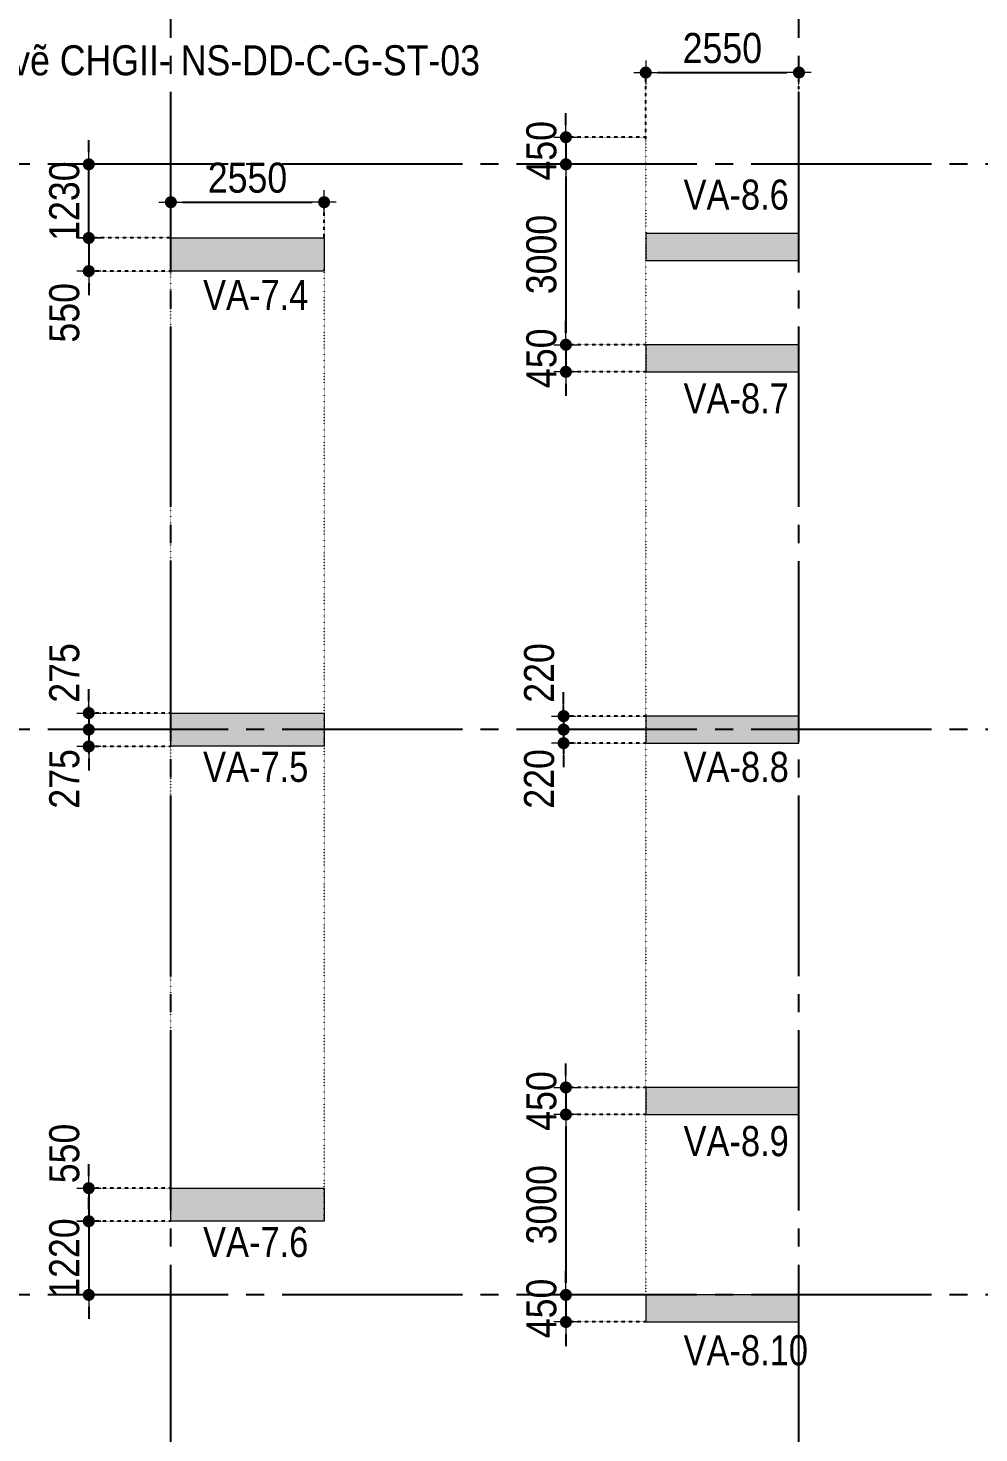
# Model space of a CAD drawing. Header units: millimetres. Extents: x -3973692 to -2843767, y 592734 to 838475.
# Drawn here: x -3738621 to -3722801, y 714437 to 737796 of the extents above; entities that cross this region are included whole.
import ezdxf
from ezdxf.enums import TextEntityAlignment as Align

# ---------------------------------------------------------------- set-up
doc = ezdxf.new("R2010")
doc.units = ezdxf.units.MM
doc.header["$MEASUREMENT"] = 0
doc.header["$PDMODE"] = 3
doc.header["$PDSIZE"] = -20
for name, pattern in [('CHG_XX_Luoi truc$0$MB_Luoi truc$0$Center101', [13, 10, -1, 1, -1]), ('DIVIDE2', [15.875, 6.35, -3.175, 0, -3.175, 0, -3.175]), ('DOT2', [0.125, 0, -0.125]), ('HIDDEN5', [2.8375, 1.25, -1.5875])]:
    doc.linetypes.add(name, pattern=pattern)
doc.layers.get('0').update_dxf_attribs({"lineweight": 9})
doc.layers.get('Defpoints').update_dxf_attribs({"color": 10, "lineweight": 0})
for name, color, linetype, lineweight in [("'S_General_Dim_1", 1, 'Continuous', 18), ("'S_General_Divide_3 Intermediate", 3, 'DIVIDE2', 40), ("'S_General_Text_2_Normal", 2, 'Continuous', 25), ('CHG_XX_Cot_Ham 1$0$Ap0302_PC', 150, 'Continuous', 9), ('CHG_XX_Cot_Ham 1$0$Ap0302_PC @ 1', 150, 'Continuous', 9), ('CHG_XX_Cot_Ham 1$0$Ap0302_PC @ 150 VP1', 150, 'Continuous', 9), ('CHG_XX_Cot_Ham 1$0$Ap0302_PC @ 150 VP2', 150, 'Continuous', 9), ('CHG_XX_Cot_Ham 1$0$Ap0302_PC @ 150 VP3', 150, 'Continuous', 9), ('CHG_XX_Cot_Ham 1$0$Ap0302_PC @ 150 VP4', 150, 'Continuous', 9), ('CHG_XX_Cot_Ham 1$0$Ap0302_PC @ 150 VP5', 150, 'Continuous', 9), ('CHG_XX_Cot_Ham 1$0$Ap0302_PC @ 150 VP6', 150, 'Continuous', 9), ('CHG_XX_Cot_Ham 1$0$Ap0302_PC @ 150 VP7', 150, 'Continuous', 9), ('CHG_XX_Cot_Ham 1$0$Ap0302_PC @ 150 VP8', 150, 'Continuous', 9), ('CHG_XX_Cot_Ham 1$0$Ap0302_PC @ 150 VP9', 150, 'Continuous', 9), ('CHG_XX_Cot_Ham 1$0$Ap0302_PC @ 150 VPModel', 150, 'Continuous', 9), ('CHG_XX_Cot_Ham 1$0$Ap0311_H', 8, 'Continuous', 15), ('TEXT', 7, 'Continuous', 15)]:
    doc.layers.add(name, color=color, linetype=linetype, lineweight=lineweight)
for name, color, linetype in [('CHG_XX_Cot_Ham 1$0$mb_cot tang 1-3$0$Concrete Line', 6, 'Continuous'), ('CHG_XX_Luoi truc$0$Grid', 34, 'Continuous'), ('CHG_XX_Luoi truc$0$Grid Line', 251, 'CHG_XX_Luoi truc$0$MB_Luoi truc$0$Center101'), ('dim', 1, 'Continuous')]:
    doc.layers.add(name, color=color, linetype=linetype)
doc.styles.add('arial', font='arial.ttf', dxfattribs={"width": 0.85})
doc.styles.add('CHG_XX_Luoi truc$0$MB_Luoi truc$0$Grid A-F$0$VNI-HelveCB', font='')
doc.styles.add('TTP-HelCon', font='')
doc.styles.get('CHG_XX_Luoi truc$0$MB_Luoi truc$0$Grid A-F$0$VNI-HelveCB').set_extended_font_data('VNI-Helve-Condense', bold=True)
doc.styles.get('TTP-HelCon').set_extended_font_data('VNI-Helve-Condense')
doc.dimstyles.new('200', dxfattribs={"dimscale": 200, "dimtxt": 2.5, "dimasz": 1, "dimexe": 0, "dimexo": 0, "dimgap": 0.75, "dimtad": 1, "dimdec": 0, "dimrnd": 10, "dimzin": 9, "dimdsep": 46, "dimtxsty": 'arial', "dimblk1": 'DIMDOT', "dimblk2": 'DIMDOT', "dimsah": 1, "dimcen": 2, "dimdle": 3, "dimclre": 8, "dimclrt": 2, "dimadec": 0, "dimazin": 0, "dimtfac": 1, "dimtdec": 0, "dimtix": 1, "dimtmove": 2, "dimatfit": 3, "dimldrblk": 'DIMPIJL', "dimfxl": 1, "dimtvp": 1.8, "dimtolj": 1, "dimtzin": 0, "dimarcsym": 0})

# ---------------------------------------------------------------- blocks, each defined once
blk = doc.blocks.new('*U2841')
at = {"layer": 'CHG_XX_Luoi truc$0$Grid Line'}
blk.add_line((0, 0), (0, 608), dxfattribs=at)
at = {"layer": 'CHG_XX_Luoi truc$0$Grid', "lineweight": -2, "style": 'CHG_XX_Luoi truc$0$MB_Luoi truc$0$Grid A-F$0$VNI-HelveCB'}
for tag, p in [('GRIDSUB', (0, 617)), ('GRID', (0, -9))]:
    blk.add_attdef(tag, text='', height=5, dxfattribs=at).set_placement(p, align=Align.MIDDLE)
blk = doc.blocks.new('*U2843')
at = {"layer": 'CHG_XX_Luoi truc$0$Grid Line'}
blk.add_line((0, 0), (0, 438), dxfattribs=at)
at = {"layer": 'CHG_XX_Luoi truc$0$Grid', "lineweight": -2, "style": 'CHG_XX_Luoi truc$0$MB_Luoi truc$0$Grid A-F$0$VNI-HelveCB'}
for tag, p in [('GRIDSUB', (0, 447)), ('GRID', (0, -9))]:
    blk.add_attdef(tag, text='', height=5, dxfattribs=at).set_placement(p, align=Align.MIDDLE)
blk = doc.blocks.new('CHG_XX_Luoi truc')
at = {"layer": 'CHG_XX_Luoi truc$0$Grid', "xscale": 300, "yscale": 300, "zscale": 300}
for p in [(12250, -12747), (22700, -12747)]:
    blk.add_blockref('*U2841', p, dxfattribs=at)
at = {"layer": 'CHG_XX_Luoi truc$0$Grid', "xscale": 300.0000000000013, "yscale": 300.0000000000013, "zscale": 300.0000000000013, "rotation": 90}
for p in [(110703, 125550), (110703, 116150), (110703, 106750)]:
    blk.add_blockref('*U2843', p, dxfattribs=at)
blk = doc.blocks.new('*U3241')
at = {"layer": 'CHG_XX_Cot_Ham 1$0$Ap0302_PC @ 1'}
h = blk.add_hatch(color=256, dxfattribs=at)
h.dxf.hatch_style = 1
h.paths.add_polyline_path([(450, 0), (0, 0), (0, -2550), (450, -2550)])
at = {"layer": 'CHG_XX_Cot_Ham 1$0$Ap0302_PC @ 150 VP1'}
h = blk.add_hatch(color=256, dxfattribs=at)
h.dxf.hatch_style = 1
h.paths.add_polyline_path([(450, 0), (0, 0), (0, -2550), (450, -2550)])
at = {"layer": 'CHG_XX_Cot_Ham 1$0$Ap0302_PC @ 150 VP2'}
h = blk.add_hatch(color=256, dxfattribs=at)
h.dxf.hatch_style = 1
h.paths.add_polyline_path([(450, 0), (0, 0), (0, -2550), (450, -2550)])
at = {"layer": 'CHG_XX_Cot_Ham 1$0$Ap0302_PC @ 150 VP3'}
h = blk.add_hatch(color=256, dxfattribs=at)
h.dxf.hatch_style = 1
h.paths.add_polyline_path([(450, 0), (0, 0), (0, -2550), (450, -2550)])
at = {"layer": 'CHG_XX_Cot_Ham 1$0$Ap0302_PC @ 150 VP4'}
h = blk.add_hatch(color=256, dxfattribs=at)
h.dxf.hatch_style = 1
h.paths.add_polyline_path([(450, 0), (0, 0), (0, -2550), (450, -2550)])
at = {"layer": 'CHG_XX_Cot_Ham 1$0$Ap0302_PC @ 150 VP5'}
h = blk.add_hatch(color=256, dxfattribs=at)
h.dxf.hatch_style = 1
h.paths.add_polyline_path([(450, 0), (0, 0), (0, -2550), (450, -2550)])
at = {"layer": 'CHG_XX_Cot_Ham 1$0$Ap0302_PC @ 150 VP6'}
h = blk.add_hatch(color=256, dxfattribs=at)
h.dxf.hatch_style = 1
h.paths.add_polyline_path([(450, 0), (0, 0), (0, -2550), (450, -2550)])
at = {"layer": 'CHG_XX_Cot_Ham 1$0$Ap0302_PC @ 150 VP7'}
h = blk.add_hatch(color=256, dxfattribs=at)
h.dxf.hatch_style = 1
h.paths.add_polyline_path([(450, 0), (0, 0), (0, -2550), (450, -2550)])
at = {"layer": 'CHG_XX_Cot_Ham 1$0$Ap0302_PC @ 150 VP8'}
h = blk.add_hatch(color=256, dxfattribs=at)
h.dxf.hatch_style = 1
h.paths.add_polyline_path([(450, 0), (0, 0), (0, -2550), (450, -2550)])
at = {"layer": 'CHG_XX_Cot_Ham 1$0$Ap0302_PC @ 150 VP9'}
h = blk.add_hatch(color=256, dxfattribs=at)
h.dxf.hatch_style = 1
h.paths.add_polyline_path([(450, 0), (0, 0), (0, -2550), (450, -2550)])
at = {"layer": 'CHG_XX_Cot_Ham 1$0$Ap0302_PC @ 150 VPModel'}
h = blk.add_hatch(color=256, dxfattribs=at)
h.dxf.hatch_style = 1
h.paths.add_polyline_path([(450, 0), (0, 0), (0, -2550), (450, -2550)])
blk = doc.blocks.new('CHG_XX_Cot_Ham 1$0$Block A_C450x2250')
at = {"layer": 'CHG_XX_Cot_Ham 1$0$Ap0302_PC'}
blk.add_lwpolyline([(450, -2550), (0, -2550), (0, 0), (450, 0)], close=True, dxfattribs=at)
blk.add_blockref('*U3241', (0, 0), dxfattribs=at)
blk = doc.blocks.new('*U3244')
at = {"layer": 'CHG_XX_Cot_Ham 1$0$Ap0302_PC @ 1'}
h = blk.add_hatch(color=256, dxfattribs=at)
h.dxf.hatch_style = 1
h.paths.add_polyline_path([(550, 0), (0, 0), (0, -2550), (550, -2550)])
at = {"layer": 'CHG_XX_Cot_Ham 1$0$Ap0302_PC @ 150 VP1'}
h = blk.add_hatch(color=256, dxfattribs=at)
h.dxf.hatch_style = 1
h.paths.add_polyline_path([(550, 0), (0, 0), (0, -2550), (550, -2550)])
at = {"layer": 'CHG_XX_Cot_Ham 1$0$Ap0302_PC @ 150 VP2'}
h = blk.add_hatch(color=256, dxfattribs=at)
h.dxf.hatch_style = 1
h.paths.add_polyline_path([(550, 0), (0, 0), (0, -2550), (550, -2550)])
at = {"layer": 'CHG_XX_Cot_Ham 1$0$Ap0302_PC @ 150 VP3'}
h = blk.add_hatch(color=256, dxfattribs=at)
h.dxf.hatch_style = 1
h.paths.add_polyline_path([(550, 0), (0, 0), (0, -2550), (550, -2550)])
at = {"layer": 'CHG_XX_Cot_Ham 1$0$Ap0302_PC @ 150 VP4'}
h = blk.add_hatch(color=256, dxfattribs=at)
h.dxf.hatch_style = 1
h.paths.add_polyline_path([(550, 0), (0, 0), (0, -2550), (550, -2550)])
at = {"layer": 'CHG_XX_Cot_Ham 1$0$Ap0302_PC @ 150 VP5'}
h = blk.add_hatch(color=256, dxfattribs=at)
h.dxf.hatch_style = 1
h.paths.add_polyline_path([(550, 0), (0, 0), (0, -2550), (550, -2550)])
at = {"layer": 'CHG_XX_Cot_Ham 1$0$Ap0302_PC @ 150 VP6'}
h = blk.add_hatch(color=256, dxfattribs=at)
h.dxf.hatch_style = 1
h.paths.add_polyline_path([(550, 0), (0, 0), (0, -2550), (550, -2550)])
at = {"layer": 'CHG_XX_Cot_Ham 1$0$Ap0302_PC @ 150 VP7'}
h = blk.add_hatch(color=256, dxfattribs=at)
h.dxf.hatch_style = 1
h.paths.add_polyline_path([(550, 0), (0, 0), (0, -2550), (550, -2550)])
at = {"layer": 'CHG_XX_Cot_Ham 1$0$Ap0302_PC @ 150 VP8'}
h = blk.add_hatch(color=256, dxfattribs=at)
h.dxf.hatch_style = 1
h.paths.add_polyline_path([(550, 0), (0, 0), (0, -2550), (550, -2550)])
at = {"layer": 'CHG_XX_Cot_Ham 1$0$Ap0302_PC @ 150 VP9'}
h = blk.add_hatch(color=256, dxfattribs=at)
h.dxf.hatch_style = 1
h.paths.add_polyline_path([(550, 0), (0, 0), (0, -2550), (550, -2550)])
at = {"layer": 'CHG_XX_Cot_Ham 1$0$Ap0302_PC @ 150 VPModel'}
h = blk.add_hatch(color=256, dxfattribs=at)
h.dxf.hatch_style = 1
h.paths.add_polyline_path([(550, 0), (0, 0), (0, -2550), (550, -2550)])
blk = doc.blocks.new('CHG_XX_Cot_Ham 1$0$550x2550')
at = {"layer": 'CHG_XX_Cot_Ham 1$0$Ap0302_PC'}
blk.add_lwpolyline([(550, -2550), (0, -2550), (0, 0), (550, 0)], close=True, dxfattribs=at)
blk.add_blockref('*U3244', (0, 0), dxfattribs=at)
blk = doc.blocks.new('CHG_XX_Cot_Ham 1')
at = {"layer": 'CHG_XX_Cot_Ham 1$0$Ap0311_H'}
h = blk.add_hatch(color=256, dxfattribs=at)
h.dxf.hatch_style = 1
h.paths.add_polyline_path([(99639.2, 163400), (-10900, 163400), (-10900, 85450), (-300, 85450), (-300, 84050), (32350, 84050), (32350, -9000), (103575.5, -9000), (106050, -6022), (106050, 158254.3)])
h.paths.add_polyline_path([(99533.7, 163100), (105750, 158110.4), (105750, 90450), (105650, 90450), (105650, 90450), (105750, 90450), (105750, 13850), (105750, 13825.9), (105750, -5913.6), (103434.7, -8700), (93600, -8700), (32650, -8700), (32650, 84350), (0, 84350), (0, 85750), (-10600, 85750), (-10600, 163100), (93600, 163100)], flags=16)
at = {"layer": 'CHG_XX_Cot_Ham 1$0$Ap0302_PC', "rotation": 90}
for p in [(12250, 123775), (12250, 115875)]:
    blk.add_blockref('CHG_XX_Cot_Ham 1$0$550x2550', p, dxfattribs=at)
at = {"layer": 'CHG_XX_Cot_Ham 1$0$Ap0302_PC', "xscale": -1, "rotation": 90}
for p in [(20150, 124400), (20150, 124400), (20150, 122550), (20150, 116375), (20150, 110200), (20150, 110200), (20150, 106750), (20150, 106750)]:
    blk.add_blockref('CHG_XX_Cot_Ham 1$0$Block A_C450x2250', p, dxfattribs=at)
at = {"layer": 'CHG_XX_Cot_Ham 1$0$mb_cot tang 1-3$0$Concrete Line'}
blk.add_blockref('CHG_XX_Luoi truc', (0, 0), dxfattribs=at)
at = {"layer": 'Defpoints', "rotation": 90}
blk.add_blockref('CHG_XX_Cot_Ham 1$0$550x2550', (12250, 107975), dxfattribs=at)
blk = doc.blocks.new('a')
at = {"layer": 'TEXT', "color": 3, "style": 'TTP-HelCon'}
for s, p in [('VA-8.6', (20780, -27454)), ('VA-7.4', (12786, -29121)), ('VA-8.7', (20780, -30842)), ('VA-7.5', (12786, -36969)), ('VA-8.8', (20780, -36969)), ('VA-8.9', (20780, -43192)), ('VA-7.6', (12786, -44869)), ('VA-8.10', (20780, -46670))]:
    blk.add_text(s, height=500, dxfattribs=at).set_placement(p)
blk = doc.blocks.new('DIMDOT')
for p, q in [((1, 0), (-1, 0)), ((0, -1), (0, 1))]:
    blk.add_line(p, q)
at = {"const_width": 0.5}
blk.add_lwpolyline([(-0.25, 0, 1), (0.25, 0, 1)], format="xyb", close=True, dxfattribs=at)
blk = doc.blocks.new('*D1213')
at = {"layer": "'S_General_Dim_1", "color": 8, "linetype": 'HIDDEN5', "lineweight": -2, "transparency": 16777216}
for p, q in [((-3736245, 734256), (-3736245, 734901)), ((-3733695, 734256), (-3733695, 734901))]:
    blk.add_line(p, q, dxfattribs=at)
at = {"layer": "'S_General_Dim_1", "color": 0, "lineweight": -2, "transparency": 16777216}
blk.add_line((-3736045, 734901), (-3733895, 734901), dxfattribs=at)
at = {"layer": 'Defpoints', "color": 0, "transparency": 16777216}
for p in [(-3733695, 734901), (-3736245, 734256), (-3733695, 734256)]:
    blk.add_point(p, dxfattribs=at)
at = {"layer": "'S_General_Dim_1", "color": 0, "lineweight": -2, "transparency": 16777216, "xscale": 200, "yscale": 200, "zscale": 200, "rotation": 180}
blk.add_blockref('DIMDOT', (-3736245, 734901), dxfattribs=at)
at = {"layer": "'S_General_Dim_1", "color": 0, "lineweight": -2, "transparency": 16777216, "xscale": 200, "yscale": 200, "zscale": 200}
blk.add_blockref('DIMDOT', (-3733695, 734901), dxfattribs=at)
at = {"layer": "'S_General_Dim_1", "color": 2, "transparency": 16777216, "insert": (-3734970, 735306), "char_height": 500, "attachment_point": 5, "style": 'arial'}
blk.add_mtext('\\A1;2550', dxfattribs=at)
blk = doc.blocks.new('DIMPIJL')
at = {"linetype": 'ByBlock'}
blk.add_solid([(-2.5, 0.42), (-2.5, -0.42), (0, 0)], dxfattribs=at)
blk = doc.blocks.new('*D1185')
at = {"layer": "'S_General_Dim_1", "color": 8, "linetype": 'HIDDEN5', "lineweight": -2, "transparency": 16777216}
for p, q in [((-3728345, 735931), (-3728345, 737057)), ((-3725795, 735931), (-3725795, 737057))]:
    blk.add_line(p, q, dxfattribs=at)
at = {"layer": "'S_General_Dim_1", "color": 0, "lineweight": -2, "transparency": 16777216}
blk.add_line((-3728145, 737057), (-3725995, 737057), dxfattribs=at)
at = {"layer": 'Defpoints', "color": 0, "transparency": 16777216}
for p in [(-3725795, 737057), (-3728345, 735931), (-3725795, 735931)]:
    blk.add_point(p, dxfattribs=at)
at = {"layer": "'S_General_Dim_1", "color": 0, "lineweight": -2, "transparency": 16777216, "xscale": 200, "yscale": 200, "zscale": 200, "rotation": 180}
blk.add_blockref('DIMDOT', (-3728345, 737057), dxfattribs=at)
at = {"layer": "'S_General_Dim_1", "color": 0, "lineweight": -2, "transparency": 16777216, "xscale": 200, "yscale": 200, "zscale": 200}
blk.add_blockref('DIMDOT', (-3725795, 737057), dxfattribs=at)
at = {"layer": "'S_General_Dim_1", "color": 2, "transparency": 16777216, "insert": (-3727070, 737462), "char_height": 500, "attachment_point": 5, "style": 'arial'}
blk.add_mtext('\\A1;2550', dxfattribs=at)
blk = doc.blocks.new('*D1186')
at = {"layer": "'S_General_Dim_1", "color": 0, "lineweight": -2, "transparency": 16777216}
for p, q in [((-3729673, 736181), (-3729673, 736381)), ((-3729673, 735981), (-3729673, 735531)), ((-3729673, 735331), (-3729673, 735131))]:
    blk.add_line(p, q, dxfattribs=at)
at = {"layer": "'S_General_Dim_1", "color": 8, "linetype": 'HIDDEN5', "lineweight": -2, "transparency": 16777216}
for p, q in [((-3728345, 735981), (-3729673, 735981)), ((-3728345, 735531), (-3729673, 735531))]:
    blk.add_line(p, q, dxfattribs=at)
at = {"layer": 'Defpoints', "color": 0, "transparency": 16777216}
for p in [(-3728345, 735981), (-3729673, 735531), (-3728345, 735531)]:
    blk.add_point(p, dxfattribs=at)
at = {"layer": "'S_General_Dim_1", "color": 0, "lineweight": -2, "transparency": 16777216, "xscale": 200, "yscale": 200, "zscale": 200}
for p, rotation in [((-3729673, 735981), 270), ((-3729673, 735531), 90)]:
    blk.add_blockref('DIMDOT', p, dxfattribs=dict(at, rotation=rotation))
at = {"layer": "'S_General_Dim_1", "color": 2, "transparency": 16777216, "insert": (-3730079, 735756), "char_height": 500, "attachment_point": 5, "rotation": 90, "style": 'arial'}
blk.add_mtext('\\A1;450', dxfattribs=at)
blk = doc.blocks.new('*D1187')
at = {"layer": "'S_General_Dim_1", "color": 8, "linetype": 'HIDDEN5', "lineweight": -2, "transparency": 16777216}
for p, q in [((-3728345, 735531), (-3729673, 735531)), ((-3728345, 732531), (-3729673, 732531))]:
    blk.add_line(p, q, dxfattribs=at)
at = {"layer": "'S_General_Dim_1", "color": 0, "lineweight": -2, "transparency": 16777216}
blk.add_line((-3729673, 735331), (-3729673, 732731), dxfattribs=at)
at = {"layer": 'Defpoints', "color": 0, "transparency": 16777216}
for p in [(-3728345, 735531), (-3729673, 732531), (-3728345, 732531)]:
    blk.add_point(p, dxfattribs=at)
at = {"layer": "'S_General_Dim_1", "color": 0, "lineweight": -2, "transparency": 16777216, "xscale": 200, "yscale": 200, "zscale": 200}
for p, rotation in [((-3729673, 735531), 90), ((-3729673, 732531), 270)]:
    blk.add_blockref('DIMDOT', p, dxfattribs=dict(at, rotation=rotation))
at = {"layer": "'S_General_Dim_1", "color": 2, "transparency": 16777216, "insert": (-3730079, 734031), "char_height": 500, "attachment_point": 5, "rotation": 90, "style": 'arial'}
blk.add_mtext('\\A1;3000', dxfattribs=at)
blk = doc.blocks.new('*D1214')
at = {"layer": "'S_General_Dim_1", "color": 0, "lineweight": -2, "transparency": 16777216}
for p, q in [((-3729673, 732731), (-3729673, 732931)), ((-3729673, 732531), (-3729673, 732081)), ((-3729673, 731881), (-3729673, 731681))]:
    blk.add_line(p, q, dxfattribs=at)
at = {"layer": "'S_General_Dim_1", "color": 8, "linetype": 'HIDDEN5', "lineweight": -2, "transparency": 16777216}
for p, q in [((-3728345, 732531), (-3729673, 732531)), ((-3728345, 732081), (-3729673, 732081))]:
    blk.add_line(p, q, dxfattribs=at)
at = {"layer": 'Defpoints', "color": 0, "transparency": 16777216}
for p in [(-3728345, 732531), (-3729673, 732081), (-3728345, 732081)]:
    blk.add_point(p, dxfattribs=at)
at = {"layer": "'S_General_Dim_1", "color": 0, "lineweight": -2, "transparency": 16777216, "xscale": 200, "yscale": 200, "zscale": 200}
for p, rotation in [((-3729673, 732531), 270), ((-3729673, 732081), 90)]:
    blk.add_blockref('DIMDOT', p, dxfattribs=dict(at, rotation=rotation))
at = {"layer": "'S_General_Dim_1", "color": 2, "transparency": 16777216, "insert": (-3730079, 732306), "char_height": 500, "attachment_point": 5, "rotation": 90, "style": 'arial'}
blk.add_mtext('\\A1;450', dxfattribs=at)
blk = doc.blocks.new('*D1215')
at = {"layer": "'S_General_Dim_1", "color": 0, "lineweight": -2, "transparency": 16777216}
for p, q in [((-3729673, 720381), (-3729673, 720581)), ((-3729673, 720181), (-3729673, 719731)), ((-3729673, 719531), (-3729673, 719331))]:
    blk.add_line(p, q, dxfattribs=at)
at = {"layer": "'S_General_Dim_1", "color": 8, "linetype": 'HIDDEN5', "lineweight": -2, "transparency": 16777216}
for p, q in [((-3728345, 720181), (-3729673, 720181)), ((-3728345, 719731), (-3729673, 719731))]:
    blk.add_line(p, q, dxfattribs=at)
at = {"layer": 'Defpoints', "color": 0, "transparency": 16777216}
for p in [(-3728345, 720181), (-3729673, 719731), (-3728345, 719731)]:
    blk.add_point(p, dxfattribs=at)
at = {"layer": "'S_General_Dim_1", "color": 0, "lineweight": -2, "transparency": 16777216, "xscale": 200, "yscale": 200, "zscale": 200}
for p, rotation in [((-3729673, 720181), 270), ((-3729673, 719731), 90)]:
    blk.add_blockref('DIMDOT', p, dxfattribs=dict(at, rotation=rotation))
at = {"layer": "'S_General_Dim_1", "color": 2, "transparency": 16777216, "insert": (-3730079, 719956), "char_height": 500, "attachment_point": 5, "rotation": 90, "style": 'arial'}
blk.add_mtext('\\A1;450', dxfattribs=at)
blk = doc.blocks.new('*D1216')
at = {"layer": "'S_General_Dim_1", "color": 0, "lineweight": -2, "transparency": 16777216}
for p, q in [((-3729673, 716931), (-3729673, 717131)), ((-3729673, 716731), (-3729673, 716281)), ((-3729673, 716081), (-3729673, 715881))]:
    blk.add_line(p, q, dxfattribs=at)
at = {"layer": "'S_General_Dim_1", "color": 8, "linetype": 'HIDDEN5', "lineweight": -2, "transparency": 16777216}
for p, q in [((-3728345, 716731), (-3729673, 716731)), ((-3728345, 716281), (-3729673, 716281))]:
    blk.add_line(p, q, dxfattribs=at)
at = {"layer": 'Defpoints', "color": 0, "transparency": 16777216}
for p in [(-3728345, 716731), (-3729673, 716281), (-3728345, 716281)]:
    blk.add_point(p, dxfattribs=at)
at = {"layer": "'S_General_Dim_1", "color": 0, "lineweight": -2, "transparency": 16777216, "xscale": 200, "yscale": 200, "zscale": 200}
for p, rotation in [((-3729673, 716731), 270), ((-3729673, 716281), 90)]:
    blk.add_blockref('DIMDOT', p, dxfattribs=dict(at, rotation=rotation))
at = {"layer": "'S_General_Dim_1", "color": 2, "transparency": 16777216, "insert": (-3730079, 716506), "char_height": 500, "attachment_point": 5, "rotation": 90, "style": 'arial'}
blk.add_mtext('\\A1;450', dxfattribs=at)
blk = doc.blocks.new('*D1217')
at = {"layer": "'S_General_Dim_1", "color": 0, "lineweight": -2, "transparency": 16777216}
for p, q in [((-3729711, 726556), (-3729711, 726756)), ((-3729711, 726356), (-3729711, 726131)), ((-3729711, 725931), (-3729711, 725731))]:
    blk.add_line(p, q, dxfattribs=at)
at = {"layer": "'S_General_Dim_1", "color": 8, "linetype": 'HIDDEN5', "lineweight": -2, "transparency": 16777216}
for p, q in [((-3728345, 726356), (-3729711, 726356)), ((-3728345, 726131), (-3729711, 726131))]:
    blk.add_line(p, q, dxfattribs=at)
at = {"layer": 'Defpoints', "color": 0, "transparency": 16777216}
for p in [(-3728345, 726356), (-3729711, 726131), (-3728345, 726131)]:
    blk.add_point(p, dxfattribs=at)
at = {"layer": "'S_General_Dim_1", "color": 0, "lineweight": -2, "transparency": 16777216, "xscale": 200, "yscale": 200, "zscale": 200}
for p, rotation in [((-3729711, 726356), 270), ((-3729711, 726131), 90)]:
    blk.add_blockref('DIMDOT', p, dxfattribs=dict(at, rotation=rotation))
at = {"layer": "'S_General_Dim_1", "color": 2, "transparency": 16777216, "insert": (-3730116, 727073), "char_height": 500, "attachment_point": 5, "rotation": 90, "style": 'arial'}
blk.add_mtext('\\A1;220', dxfattribs=at)
blk = doc.blocks.new('*D1218')
at = {"layer": "'S_General_Dim_1", "color": 0, "lineweight": -2, "transparency": 16777216}
for p, q in [((-3729711, 726331), (-3729711, 726531)), ((-3729711, 726131), (-3729711, 725906)), ((-3729711, 725706), (-3729711, 725506))]:
    blk.add_line(p, q, dxfattribs=at)
at = {"layer": "'S_General_Dim_1", "color": 8, "linetype": 'HIDDEN5', "lineweight": -2, "transparency": 16777216}
for p, q in [((-3728345, 726131), (-3729711, 726131)), ((-3728345, 725906), (-3729711, 725906))]:
    blk.add_line(p, q, dxfattribs=at)
at = {"layer": 'Defpoints', "color": 0, "transparency": 16777216}
for p in [(-3728345, 726131), (-3729711, 725906), (-3728345, 725906)]:
    blk.add_point(p, dxfattribs=at)
at = {"layer": "'S_General_Dim_1", "color": 0, "lineweight": -2, "transparency": 16777216, "xscale": 200, "yscale": 200, "zscale": 200}
for p, rotation in [((-3729711, 726131), 270), ((-3729711, 725906), 90)]:
    blk.add_blockref('DIMDOT', p, dxfattribs=dict(at, rotation=rotation))
at = {"layer": "'S_General_Dim_1", "color": 2, "transparency": 16777216, "insert": (-3730116, 725311), "char_height": 500, "attachment_point": 5, "rotation": 90, "style": 'arial'}
blk.add_mtext('\\A1;220', dxfattribs=at)
blk = doc.blocks.new('*D1219')
at = {"layer": "'S_General_Dim_1", "color": 8, "linetype": 'HIDDEN5', "lineweight": -2, "transparency": 16777216}
for p, q in [((-3728345, 719731), (-3729673, 719731)), ((-3728345, 716731), (-3729673, 716731))]:
    blk.add_line(p, q, dxfattribs=at)
at = {"layer": "'S_General_Dim_1", "color": 0, "lineweight": -2, "transparency": 16777216}
blk.add_line((-3729673, 719531), (-3729673, 716931), dxfattribs=at)
at = {"layer": 'Defpoints', "color": 0, "transparency": 16777216}
for p in [(-3728345, 719731), (-3729673, 716731), (-3728345, 716731)]:
    blk.add_point(p, dxfattribs=at)
at = {"layer": "'S_General_Dim_1", "color": 0, "lineweight": -2, "transparency": 16777216, "xscale": 200, "yscale": 200, "zscale": 200}
for p, rotation in [((-3729673, 719731), 90), ((-3729673, 716731), 270)]:
    blk.add_blockref('DIMDOT', p, dxfattribs=dict(at, rotation=rotation))
at = {"layer": "'S_General_Dim_1", "color": 2, "transparency": 16777216, "insert": (-3730079, 718231), "char_height": 500, "attachment_point": 5, "rotation": 90, "style": 'arial'}
blk.add_mtext('\\A1;3000', dxfattribs=at)
blk = doc.blocks.new('CT')
at = {"layer": "'S_General_Text_2_Normal", "ltscale": 1500, "style": 'arial', "width": 0.85}
blk.add_text('Xem bản vẽ CHGII- NS-DD-C-G-ST-03', height=500, dxfattribs=at).set_placement((7069, 127530), align=Align.TOP_LEFT)
blk = doc.blocks.new('*D2649')
at = {"layer": "'S_General_Dim_1", "color": 0, "lineweight": -2, "transparency": 16777216}
for p, q in [((-3737611, 734506), (-3737611, 734706)), ((-3737611, 734306), (-3737611, 733756)), ((-3737611, 733556), (-3737611, 733356))]:
    blk.add_line(p, q, dxfattribs=at)
at = {"layer": "'S_General_Dim_1", "color": 8, "linetype": 'HIDDEN5', "lineweight": -2, "transparency": 16777216}
for p, q in [((-3736230, 734306), (-3737611, 734306)), ((-3736245, 733756), (-3737611, 733756))]:
    blk.add_line(p, q, dxfattribs=at)
at = {"layer": 'Defpoints', "color": 0, "transparency": 16777216}
for p in [(-3736230, 734306), (-3737611, 733756), (-3736245, 733756)]:
    blk.add_point(p, dxfattribs=at)
at = {"layer": "'S_General_Dim_1", "color": 0, "lineweight": -2, "transparency": 16777216, "xscale": 200, "yscale": 200, "zscale": 200}
for p, rotation in [((-3737611, 734306), 270), ((-3737611, 733756), 90)]:
    blk.add_blockref('DIMDOT', p, dxfattribs=dict(at, rotation=rotation))
at = {"layer": "'S_General_Dim_1", "color": 2, "transparency": 16777216, "insert": (-3738016, 733062), "char_height": 500, "attachment_point": 5, "rotation": 90, "style": 'arial'}
blk.add_mtext('\\A1;550', dxfattribs=at)
blk = doc.blocks.new('*D2650')
at = {"layer": "'S_General_Dim_1", "color": 0, "lineweight": -2, "transparency": 16777216}
for p, q in [((-3737611, 735731), (-3737611, 735931)), ((-3737611, 734306), (-3737611, 735531)), ((-3737611, 734106), (-3737611, 733906))]:
    blk.add_line(p, q, dxfattribs=at)
at = {"layer": "'S_General_Dim_1", "color": 8, "linetype": 'HIDDEN5', "lineweight": -2, "transparency": 16777216}
for p, q in [((-3736711, 735531), (-3737611, 735531)), ((-3736230, 734306), (-3737611, 734306))]:
    blk.add_line(p, q, dxfattribs=at)
at = {"layer": 'Defpoints', "color": 0, "transparency": 16777216}
for p in [(-3737611, 735531), (-3736711, 735531), (-3736230, 734306)]:
    blk.add_point(p, dxfattribs=at)
at = {"layer": "'S_General_Dim_1", "color": 0, "lineweight": -2, "transparency": 16777216, "xscale": 200, "yscale": 200, "zscale": 200}
for p, rotation in [((-3737611, 735531), 270), ((-3737611, 734306), 90)]:
    blk.add_blockref('DIMDOT', p, dxfattribs=dict(at, rotation=rotation))
at = {"layer": "'S_General_Dim_1", "color": 2, "transparency": 16777216, "insert": (-3738016, 734919), "char_height": 500, "attachment_point": 5, "rotation": 90, "style": 'arial'}
blk.add_mtext('\\A1;1230', dxfattribs=at)
blk = doc.blocks.new('*D2651')
at = {"layer": "'S_General_Dim_1", "color": 0, "lineweight": -2, "transparency": 16777216}
for p, q in [((-3737611, 726606), (-3737611, 726806)), ((-3737611, 726406), (-3737611, 726131)), ((-3737611, 725931), (-3737611, 725731))]:
    blk.add_line(p, q, dxfattribs=at)
at = {"layer": "'S_General_Dim_1", "color": 8, "linetype": 'HIDDEN5', "lineweight": -2, "transparency": 16777216}
for p, q in [((-3736245, 726406), (-3737611, 726406)), ((-3736245, 726131), (-3737611, 726131))]:
    blk.add_line(p, q, dxfattribs=at)
at = {"layer": 'Defpoints', "color": 0, "transparency": 16777216}
for p in [(-3736245, 726406), (-3737611, 726131), (-3736245, 726131)]:
    blk.add_point(p, dxfattribs=at)
at = {"layer": "'S_General_Dim_1", "color": 0, "lineweight": -2, "transparency": 16777216, "xscale": 200, "yscale": 200, "zscale": 200}
for p, rotation in [((-3737611, 726406), 270), ((-3737611, 726131), 90)]:
    blk.add_blockref('DIMDOT', p, dxfattribs=dict(at, rotation=rotation))
at = {"layer": "'S_General_Dim_1", "color": 2, "transparency": 16777216, "insert": (-3738016, 727073), "char_height": 500, "attachment_point": 5, "rotation": 90, "style": 'arial'}
blk.add_mtext('\\A1;275', dxfattribs=at)
blk = doc.blocks.new('*D2652')
at = {"layer": "'S_General_Dim_1", "color": 0, "lineweight": -2, "transparency": 16777216}
for p, q in [((-3737611, 726331), (-3737611, 726531)), ((-3737611, 726131), (-3737611, 725851)), ((-3737611, 725651), (-3737611, 725451))]:
    blk.add_line(p, q, dxfattribs=at)
at = {"layer": "'S_General_Dim_1", "color": 8, "linetype": 'HIDDEN5', "lineweight": -2, "transparency": 16777216}
for p, q in [((-3736245, 726131), (-3737611, 726131)), ((-3736245, 725851), (-3737611, 725851))]:
    blk.add_line(p, q, dxfattribs=at)
at = {"layer": 'Defpoints', "color": 0, "transparency": 16777216}
for p in [(-3736245, 726131), (-3737611, 725851), (-3736245, 725851)]:
    blk.add_point(p, dxfattribs=at)
at = {"layer": "'S_General_Dim_1", "color": 0, "lineweight": -2, "transparency": 16777216, "xscale": 200, "yscale": 200, "zscale": 200}
for p, rotation in [((-3737611, 726131), 270), ((-3737611, 725851), 90)]:
    blk.add_blockref('DIMDOT', p, dxfattribs=dict(at, rotation=rotation))
at = {"layer": "'S_General_Dim_1", "color": 2, "transparency": 16777216, "insert": (-3738016, 725311), "char_height": 500, "attachment_point": 5, "rotation": 90, "style": 'arial'}
blk.add_mtext('\\A1;275', dxfattribs=at)
blk = doc.blocks.new('*D2653')
at = {"layer": "'S_General_Dim_1", "color": 0, "lineweight": -2, "transparency": 16777216}
for p, q in [((-3737611, 718706), (-3737611, 718906)), ((-3737611, 718506), (-3737611, 717956)), ((-3737611, 717756), (-3737611, 717556))]:
    blk.add_line(p, q, dxfattribs=at)
at = {"layer": "'S_General_Dim_1", "color": 8, "linetype": 'HIDDEN5', "lineweight": -2, "transparency": 16777216}
for p, q in [((-3736245, 718506), (-3737611, 718506)), ((-3736245, 717956), (-3737611, 717956))]:
    blk.add_line(p, q, dxfattribs=at)
at = {"layer": 'Defpoints', "color": 0, "transparency": 16777216}
for p in [(-3736245, 718506), (-3737611, 717956), (-3736245, 717956)]:
    blk.add_point(p, dxfattribs=at)
at = {"layer": "'S_General_Dim_1", "color": 0, "lineweight": -2, "transparency": 16777216, "xscale": 200, "yscale": 200, "zscale": 200}
for p, rotation in [((-3737611, 718506), 270), ((-3737611, 717956), 90)]:
    blk.add_blockref('DIMDOT', p, dxfattribs=dict(at, rotation=rotation))
at = {"layer": "'S_General_Dim_1", "color": 2, "transparency": 16777216, "insert": (-3738016, 719083), "char_height": 500, "attachment_point": 5, "rotation": 90, "style": 'arial'}
blk.add_mtext('\\A1;550', dxfattribs=at)
blk = doc.blocks.new('*D2654')
at = {"layer": "'S_General_Dim_1", "color": 0, "lineweight": -2, "transparency": 16777216}
for p, q in [((-3737611, 718156), (-3737611, 718356)), ((-3737611, 717956), (-3737611, 716731)), ((-3737611, 716531), (-3737611, 716331))]:
    blk.add_line(p, q, dxfattribs=at)
at = {"layer": "'S_General_Dim_1", "color": 8, "linetype": 'HIDDEN5', "lineweight": -2, "transparency": 16777216}
for p, q in [((-3736245, 717956), (-3737611, 717956)), ((-3736245, 716731), (-3737611, 716731))]:
    blk.add_line(p, q, dxfattribs=at)
at = {"layer": 'Defpoints', "color": 0, "transparency": 16777216}
for p in [(-3736245, 717956), (-3737611, 716731), (-3736245, 716731)]:
    blk.add_point(p, dxfattribs=at)
at = {"layer": "'S_General_Dim_1", "color": 0, "lineweight": -2, "transparency": 16777216, "xscale": 200, "yscale": 200, "zscale": 200}
for p, rotation in [((-3737611, 717956), 270), ((-3737611, 716731), 90)]:
    blk.add_blockref('DIMDOT', p, dxfattribs=dict(at, rotation=rotation))
at = {"layer": "'S_General_Dim_1", "color": 2, "transparency": 16777216, "insert": (-3738016, 717344), "char_height": 500, "attachment_point": 5, "rotation": 90, "style": 'arial'}
blk.add_mtext('\\A1;1220', dxfattribs=at)

msp = doc.modelspace()

# ---------------------------------------------------------------- linework, layer by layer
at = {"layer": 'dim', "linetype": 'DOT2', "ltscale": 10}
for p, q in [((-3728345.2, 735931), (-3728345.2, 716781)), ((-3736245.2, 718031), (-3736245.2, 733831)), ((-3733695.2, 718006), (-3733695.2, 733806))]:
    msp.add_line(p, q, dxfattribs=at)

# ---------------------------------------------------------------- block references
at = {"layer": "'S_General_Divide_3 Intermediate"}
for name in ['CHG_XX_Cot_Ham 1', 'CT']:
    msp.add_blockref(name, (-3748495.2, 609981), dxfattribs=at)
at = {"layer": 'TEXT'}
msp.add_blockref('a', (-3748495.2, 762231), dxfattribs=at)

# ---------------------------------------------------------------- dimensions: what is measured, and where the dimension line sits
at = {"layer": "'S_General_Dim_1"}
for base, p1, p2, picture, middle in [((-3725795.2, 737056.9), (-3728345.2, 735931), (-3725795.2, 735931), '*D1185', (-3727070.2, 737462.1)), ((-3733695.2, 734901), (-3736245.2, 734256), (-3733695.2, 734256), '*D1213', (-3734970.2, 735306.3))]:
    dim = msp.add_linear_dim(base=base, p1=p1, p2=p2, dimstyle='200', dxfattribs=at)
    dim.commit()
    dim.dimension.update_dxf_attribs({"geometry": picture, "text_midpoint": middle})
for base, p1, p2, picture, middle in [((-3729673.2, 735531), (-3728345.2, 735981), (-3728345.2, 735531), '*D1186', (-3730078.5, 735756)), ((-3737611, 735531), (-3736230.4, 734306), (-3736710.8, 735531), '*D2650', (-3738016.5, 734918.5)), ((-3729673.2, 732531), (-3728345.2, 735531), (-3728345.2, 732531), '*D1187', (-3730078.7, 734031)), ((-3729673.2, 732081), (-3728345.2, 732531), (-3728345.2, 732081), '*D1214', (-3730078.5, 732306)), ((-3729673.2, 719731), (-3728345.2, 720181), (-3728345.2, 719731), '*D1215', (-3730078.5, 719956)), ((-3729673.2, 716731), (-3728345.2, 719731), (-3728345.2, 716731), '*D1219', (-3730078.7, 718231)), ((-3737611, 716731), (-3736245.2, 717956), (-3736245.2, 716731), '*D2654', (-3738016.3, 717343.5)), ((-3729673.2, 716281), (-3728345.2, 716731), (-3728345.2, 716281), '*D1216', (-3730078.5, 716506))]:
    dim = msp.add_linear_dim(base=base, p1=p1, p2=p2, angle=90, dimstyle='200', dxfattribs=at)
    dim.commit()
    dim.dimension.update_dxf_attribs({"geometry": picture, "text_midpoint": middle})
for base, p1, p2, picture, middle in [((-3737611, 733756), (-3736230.4, 734306), (-3736245.2, 733756), '*D2649', (-3738016.3, 733061.7)), ((-3729711, 726131), (-3728345.2, 726356), (-3728345.2, 726131), '*D1217', (-3730116.3, 727073.2)), ((-3729711, 725906), (-3728345.2, 726131), (-3728345.2, 725906), '*D1218', (-3730116.3, 725311.2)), ((-3737611, 717956), (-3736245.2, 718506), (-3736245.2, 717956), '*D2653', (-3738016.3, 719083.1))]:
    dim = msp.add_linear_dim(base=base, p1=p1, p2=p2, angle=90, dimstyle='200', dxfattribs=at)
    dim.commit()
    dim.dimension.update_dxf_attribs({"geometry": picture, "text_midpoint": middle, "dimtype": 160})
for base, p1, p2, picture, middle in [((-3737611, 726131), (-3736245.2, 726406), (-3736245.2, 726131), '*D2651', (-3738016.3, 727073.2)), ((-3737611, 725851), (-3736245.2, 726131), (-3736245.2, 725851), '*D2652', (-3738016.3, 725311.2))]:
    dim = msp.add_linear_dim(base=base, p1=p1, p2=p2, angle=90, text='275', dimstyle='200', dxfattribs=at)
    dim.commit()
    dim.dimension.update_dxf_attribs({"geometry": picture, "text_midpoint": middle, "dimtype": 160})

doc.saveas('drawing.dxf')
